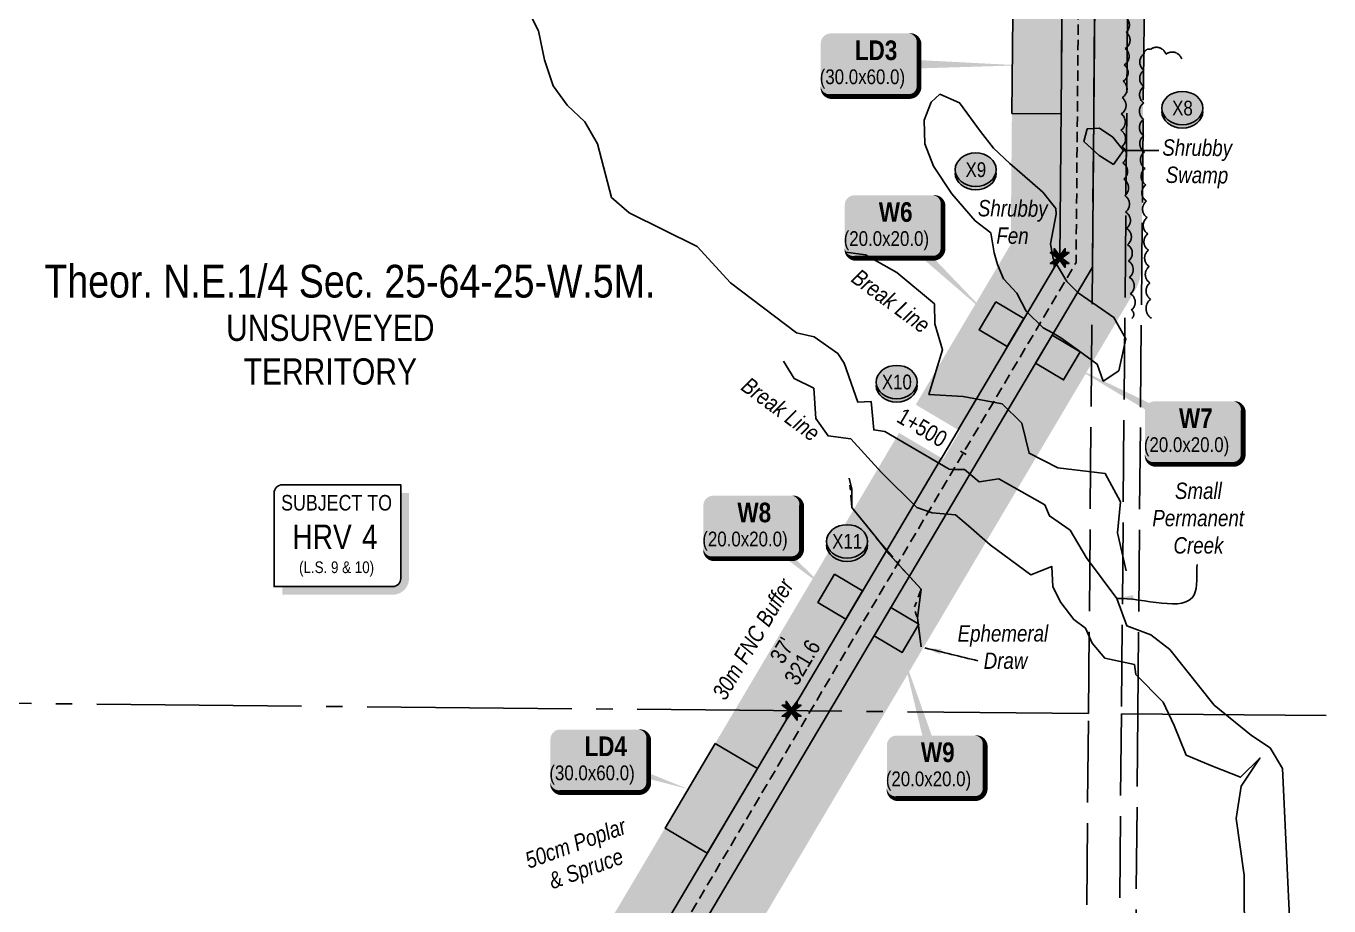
# Model space of a CAD drawing. Extents: x 454192 to 460119, y 6044068 to 6049303.
# Drawn here: x 458524 to 459319, y 6046673 to 6047210 of the extents above; entities that cross this region are included whole.
import ezdxf
from ezdxf.enums import TextEntityAlignment as Align

# ---------------------------------------------------------------- set-up
doc = ezdxf.new("R2010")
doc.units = 0
doc.header["$LTSCALE"] = 5
for name, pattern in [('0', [1, 1, 0]), ('foc-QUARTERLINE', [33, 25, -3, 2, -3]), ('foc-TIELINE', [1.875, 1.25, -0.625]), ('foc-TOPO-ephemeral', [6.25, 3.125, -0.625, 0.625, -0.625, 0.625, -0.625]), ('foc-UNSURVEYED', [12.5, 10, -2.5])]:
    doc.linetypes.add(name, pattern=pattern)
for name, color, linetype in [('C-SYMBOL', 7, 'Continuous'), ('CG-NOTES', 7, 'Continuous'), ('CTW', 7, 'Continuous'), ('L-BD', 7, 'Continuous'), ('L-MON', 1, 'Continuous'), ('L-QSEC', 8, 'foc-QUARTERLINE'), ('L-UNS-T', 3, 'Continuous'), ('L-USEC', 7, 'foc-UNSURVEYED'), ('P-BUFFER-H 30m', 51, 'Continuous'), ('P-BUFFER-T', 40, 'Continuous'), ('P-CROSSINGS', 250, 'Continuous'), ('P-PROPOSED', 10, 'Continuous'), ('P-PROPOSED-H', 21, 'Continuous'), ('P-TEMP-BLOCKS', 250, 'Continuous'), ('P-TEMP-H', 41, 'Continuous'), ('P-TEMP_LOG DECK', 46, 'Continuous'), ('P-TEMP_WORKSPACE', 46, 'Continuous'), ('T-BUSH', 110, '0'), ('T-BUSH-T', 110, 'Continuous'), ('T-DRAW', 143, 'foc-TOPO-ephemeral'), ('T-SLOPE', 48, 'Continuous'), ('T-TIE', 201, 'foc-TIELINE'), ('T-WATER', 160, 'Continuous'), ('T-WATER-T', 170, 'Continuous'), ('WETLAND', 143, 'Continuous'), ('WETLAND-T', 146, 'Continuous')]:
    doc.layers.add(name, color=color, linetype=linetype)
doc.layers.add('CHAINAGE-T', color=201, linetype='Continuous', lineweight=18)
doc.styles.add('175L', font='ARIALN.TTF', dxfattribs={"height": 20})
doc.styles.add('80', font='ARIALN.TTF', dxfattribs={"height": 10})
doc.styles.add('80CG', font='ARIALN.TTF', dxfattribs={"height": 10})
doc.styles.add('80L', font='ARIALN.TTF', dxfattribs={"height": 10})
doc.styles.add('80LS', font='ARIALNI.TTF', dxfattribs={"height": 10})
doc.styles.add('BOLD', font='ARIALNB.TTF')
doc.styles.add('Crossing', font='ARIALN.TTF', dxfattribs={"height": 10})
doc.styles.add('foc-LtypeFont', font='ARIALN.TTF', dxfattribs={"height": 7.349999999999999})
doc.styles.add('HRV', font='ARIALN.TTF', dxfattribs={"height": 3})
doc.linetypes.add('foc-TOPO-flowdirection-NOLINE', pattern='A,0,[">",foc-LtypeFont,S=0.3,R=0,X=0,Y=-0.945],-20,[">",foc-LtypeFont,S=0.3,R=0,X=0,Y=-0.945],0', length=20)
doc.dimstyles.new('Compass 5 000', dxfattribs={"dimscale": 5, "dimtxt": 9, "dimasz": 2, "dimexe": 0.2, "dimexo": 0.0625, "dimgap": 0.5, "dimtad": 0, "dimtih": 1, "dimtoh": 1, "dimzin": 0, "dimdsep": 46, "dimtxsty": '80CG', "dimcen": 0.1, "dimse1": 1, "dimse2": 1, "dimclrd": 256, "dimclrt": 256, "dimaunit": 1, "dimadec": 4, "dimazin": 0, "dimtfac": 0.06, "dimtofl": 0, "dimtmove": 0, "dimatfit": 1, "dimfxl": 0.2, "dimtolj": 1, "dimtzin": 0, "dimlwd": -1, "dimarcsym": 0})

# ---------------------------------------------------------------- blocks, each defined once
blk = doc.blocks.new('HRV')
blk.add_lwpolyline([(-35.14270137192347, 31.59985570973913), (37.21496793680001, 31.59985570973913), (37.21496793680001, -25.53846631238594, -0.414213562373095), (32.21496793680001, -30.53846631238594), (-40.14270137192347, -30.53846631238594), (-40.14270137192347, 26.59985570973913, -0.414213562373095)], format="xyb", close=True)
at = {"const_width": 5, "flags": 128}
blk.add_lwpolyline([(-35.14270137192347, -33.03846631238594), (32.21496793680001, -33.03846631238594, 0.4142135623730951), (39.71496793680001, -25.53846631238594), (39.71496793680001, 26.59985570973913)], format="xyb", dxfattribs=at)
at = {"style": '80L'}
blk.add_text('SUBJECT TO', height=9.5, dxfattribs=at).set_placement((-2.010251797374167, 13.05875001333334), align=Align.BOTTOM_CENTER)
blk.add_attdef('(N.W.1/4 00)', text='', height=7.125, dxfattribs=at).set_placement((-2.010251797374167, -24.44815512015521), align=Align.BOTTOM_CENTER)
at = {"layer": 'CTW', "color": 3, "style": 'HRV'}
blk.add_text('HRV', height=15, dxfattribs=at).set_placement((-10.87696241986032, -0.1770973496404622), align=Align.MIDDLE_CENTER)
blk.add_attdef('0', text='', height=15, dxfattribs=at).set_placement((18.27821898267075, -0.1770973496404622), align=Align.MIDDLE_CENTER)
blk = doc.blocks.new('xing2')
h = blk.add_hatch(color=50)
h.dxf.hatch_style = 1
edge = h.paths.add_edge_path()
edge.add_ellipse((0, 0), major_axis=(-12.5, 0), ratio=0.8162973455633619, start_angle=0, end_angle=360)
h = blk.add_hatch(color=250)
h.dxf.hatch_style = 1
edge = h.paths.add_edge_path()
edge.add_ellipse((0, -2.047489049626165), major_axis=(-12.5, 0), ratio=0.8162973455633619, start_angle=0, end_angle=180)
edge.add_line((12.5, -2.047489049626165), (12.5, 0))
edge.add_ellipse((0, 0), major_axis=(-12.5, 0), ratio=0.8162973455633619, start_angle=0, end_angle=180, ccw=False)
edge.add_line((-12.5, 0), (-12.5, -2.047489049626165))
at = {"color": 250}
blk.add_ellipse((0, 0), major_axis=(-12.5, 0), ratio=0.8162973455633619, dxfattribs=at)
blk.add_ellipse((0, -2.047489049626165), major_axis=(-12.5, 0), ratio=0.8162973455633619, start_param=0, end_param=3.141592653589793, dxfattribs=at)
at = {"color": 250, "style": 'Crossing'}
blk.add_attdef('CROSSING', text='', height=9, dxfattribs=at).set_placement((0.08916442567715421, 0.0199513138486509), align=Align.MIDDLE_CENTER)
at = {"color": 250, "style": 'Crossing', "flags": 1}
for tag, p in [('OWNER', (0.08916442567715421, -12.49201765665748)), ('DESCRIPTION', (0.08916442567715421, -25.770021277247)), ('LOCATION', (0.08916442567715421, -39.30337514164421)), ('DWG_REF', (0.08916442567715421, -52.83672900604233))]:
    blk.add_attdef(tag, text='', height=9, dxfattribs=at).set_placement(p, align=Align.MIDDLE_CENTER)
blk = doc.blocks.new('TEMP')
h = blk.add_hatch(color=255)
h.dxf.hatch_style = 1
h.paths.add_polyline_path([(-5.274161e-10, 0.2514284397220763), (-0.6656854269836912, 1.152061669657268), (-0.6656854269836914, 0.6656854303339061), (-1.152061663105632, 0.6656854303339061), (-0.2514284404497629, 5.273253e-10), (-1.152061661774314, -0.665685419564579), (-0.6656854224511335, -0.6656854195645793), (-0.6656854224511335, -1.152061655686338), (-5.273251e-10, -0.2514284436956587), (0.6656854183820542, -1.152061663420681), (0.6656854183820542, -0.6656854208922597), (1.152061656810019, -0.6656854053035205), (0.2514284429676993, 5.273253e-10), (1.152061671303363, 0.6656854258011663), (0.6656854287749412, 0.6656854258011663), (0.6656854131859291, 1.15206166422904)])
h.paths.add_polyline_path([(0.5656854229146121, 0.8485281473411305), (0.5656854319800914, 0.5656854258011663), (0.8485281444547581, 0.5656854258011663), (0.0831890339399251, 0), (0.8485281399220186, -0.5656854150320215), (0.5656854183820542, -0.5656854240973189), (0.5656854183820542, -0.8485281365719859), (0, -0.08318903609469999), (-0.5656854224511337, -0.8485281320390644), (-0.5656854224511337, -0.5656854195645792), (-0.8485281349258001, -0.5656854195645794), (-0.0831890328488955, 0), (-0.8485281394583584, 0.5656854303339058), (-0.5656854269836913, 0.5656854303339061), (-0.5656854269836913, 0.8485281428085727), (0, 0.0831890306941206)], flags=16)
h = blk.add_hatch(color=1)
h.dxf.hatch_style = 1
h.paths.add_polyline_path([(0, 0.0831890306941205), (-0.5656854269836911, 0.8485281428085727), (-0.5656854269836912, 0.5656854303339061), (-0.8485281394583578, 0.5656854303339061), (-0.0831890328488953, -1e-16), (-0.8485281349258001, -0.5656854195645793), (-0.5656854224511337, -0.5656854195645793), (-0.5656854224511337, -0.848528132039064), (0, -0.08318903609469999), (0.5656854183820542, -0.8485281365719856), (0.5656854183820542, -0.5656854240973191), (0.8485281399220184, -0.5656854150320213), (0.0831890339399251, -1e-16), (0.8485281444547581, 0.5656854258011663), (0.5656854319800914, 0.5656854258011663), (0.5656854229146121, 0.8485281473411308)])
at = {"color": 1}
for p, q in [((-0.0831890328488953, 0), (0.0831890339399252, 0)), ((0, 0.0831890306941205), (0, -0.08318903609469999))]:
    blk.add_line(p, q, dxfattribs=at)
at = {"color": 255, "flags": 128}
blk.add_lwpolyline([(-0.251428440449763, 5.27325e-10), (-1.152061663105632, 0.6656854303339061), (-0.6656854269836914, 0.6656854303339061), (-0.6656854269836914, 1.152061669657268), (-5.274159999999999e-10, 0.2514284397220763), (0.6656854131859291, 1.15206166422904), (0.6656854287749412, 0.6656854258011663), (1.152061671303363, 0.6656854258011663), (0.2514284429676991, 5.27325e-10), (1.152061656810019, -0.6656854053035204), (0.6656854183820542, -0.6656854208922596), (0.6656854183820542, -1.152061663420681), (-5.27325e-10, -0.2514284436956586), (-0.6656854224511335, -1.152061655686338), (-0.6656854224511335, -0.6656854195645793), (-1.152061661774314, -0.6656854195645793)], close=True, dxfattribs=at)
at = {"color": 1, "flags": 128}
blk.add_lwpolyline([(-0.0831890328488953, 0), (-0.8485281394583578, 0.5656854303339061), (-0.5656854269836913, 0.5656854303339061), (-0.5656854269836913, 0.8485281428085727), (0, 0.0831890306941205), (0.5656854229146121, 0.8485281473411305), (0.5656854319800914, 0.5656854258011663), (0.8485281444547581, 0.5656854258011663), (0.0831890339399252, 0), (0.8485281399220184, -0.5656854150320214), (0.5656854183820542, -0.5656854240973189), (0.5656854183820542, -0.8485281365719856), (0, -0.08318903609469999), (-0.5656854224511335, -0.848528132039064), (-0.5656854224511335, -0.5656854195645792), (-0.8485281349258001, -0.5656854195645792)], close=True, dxfattribs=at)
blk = doc.blocks.new('*U590')
at = {"true_color": 0xff8aff}
h = blk.add_hatch(color=211, dxfattribs=at)
edge = h.paths.add_edge_path()
edge.add_line((-23.99999999999998, -20), (23.99999999999998, -20))
edge.add_arc((23.99999999999998, -14), 6, 270, 360)
edge.add_line((29.99999999999998, -14), (29.99999999999998, 12.5))
edge.add_arc((23.99999999999998, 12.5), 6, 0, 90)
edge.add_line((23.99999999999998, 18.5), (-23.99999999999998, 18.5))
edge.add_arc((-23.99999999999998, 12.5), 6, 90, 180)
edge.add_line((-29.99999999999998, 12.5), (-29.99999999999998, -14))
edge.add_arc((-23.99999999999998, -14), 6, 180, 270)
at = {"color": 250, "flags": 128}
blk.add_lwpolyline([(-23.99999999999998, -20, 3, 3, 0), (23.99999999999998, -20, 3, 3, 0.414213562373095), (29.99999999999998, -14, 3, 3, 0), (29.99999999999998, 12.5, 3, 0, 0.414213562373095), (23.99999999999998, 18.5, 0, 0, 0), (-23.99999999999998, 18.5, 0, 0, 0.414213562373095), (-29.99999999999998, 12.5, 0, 0, 0), (-29.99999999999998, -14, 0, 3, 0.414213562373095)], format="xyseb", close=True, dxfattribs=at)
at = {"flags": 128}
blk.add_lwpolyline([(91.96559721796747, -0.9816933422110028, 0, 7.500000000000002, 0), (-3.398394867633905e-15, 0, 0, 0, 0)], format="xyseb", dxfattribs=at)
at = {"color": 250}
for tag, p, height, style in [('TEMP_AREA_W1_001', (-9.212824010914055, 2.244292974654144), 12, 'BOLD'), ('ENTER_TEXT_001', (-30.65893587994544, -12.47010782646594), 9, '80')]:
    blk.add_attdef(tag, p, '', height=height, dxfattribs=dict(at, style=style))
blk = doc.blocks.new('*U603')
at = {"true_color": 0xff8aff}
h = blk.add_hatch(color=211, dxfattribs=at)
edge = h.paths.add_edge_path()
edge.add_line((-23.99999999999998, -20), (23.99999999999998, -20))
edge.add_arc((23.99999999999998, -14), 6, 270, 360)
edge.add_line((29.99999999999998, -14), (29.99999999999998, 12.5))
edge.add_arc((23.99999999999998, 12.5), 6, 0, 90)
edge.add_line((23.99999999999998, 18.5), (-23.99999999999998, 18.5))
edge.add_arc((-23.99999999999998, 12.5), 6, 90, 180)
edge.add_line((-29.99999999999998, 12.5), (-29.99999999999998, -14))
edge.add_arc((-23.99999999999998, -14), 6, 180, 270)
at = {"color": 250, "flags": 128}
blk.add_lwpolyline([(-23.99999999999998, -20, 3, 3, 0), (23.99999999999998, -20, 3, 3, 0.414213562373095), (29.99999999999998, -14, 3, 3, 0), (29.99999999999998, 12.5, 3, 0, 0.414213562373095), (23.99999999999998, 18.5, 0, 0, 0), (-23.99999999999998, 18.5, 0, 0, 0.414213562373095), (-29.99999999999998, 12.5, 0, 0, 0), (-29.99999999999998, -14, 0, 3, 0.414213562373095)], format="xyseb", close=True, dxfattribs=at)
at = {"flags": 128}
blk.add_lwpolyline([(54.08878194752604, -17.87681428112107, 0, 7.499999999999998, 0), (-3.398394867633904e-15, 1.232595164407831e-32, 0, 0, 0)], format="xyseb", dxfattribs=at)
at = {"color": 250}
for tag, p, height, style in [('TEMP_AREA_W1_001', (-9.212824010914055, 2.244292974654144), 12, 'BOLD'), ('ENTER_TEXT_001', (-30.65893587994544, -12.47010782646594), 9, '80')]:
    blk.add_attdef(tag, p, '', height=height, dxfattribs=dict(at, style=style))
blk = doc.blocks.new('*U594')
at = {"true_color": 0xff8aff}
h = blk.add_hatch(color=211, dxfattribs=at)
edge = h.paths.add_edge_path()
edge.add_line((-23.99999999999998, -20), (23.99999999999998, -20))
edge.add_arc((23.99999999999998, -14), 6, 270, 360)
edge.add_line((29.99999999999998, -14), (29.99999999999998, 12.5))
edge.add_arc((23.99999999999998, 12.5), 6, 0, 90)
edge.add_line((23.99999999999998, 18.5), (-23.99999999999998, 18.5))
edge.add_arc((-23.99999999999998, 12.5), 6, 90, 180)
edge.add_line((-29.99999999999998, 12.5), (-29.99999999999998, -14))
edge.add_arc((-23.99999999999998, -14), 6, 180, 270)
at = {"color": 250, "flags": 128}
blk.add_lwpolyline([(-23.99999999999998, -20, 3, 3, 0), (23.99999999999998, -20, 3, 3, 0.414213562373095), (29.99999999999998, -14, 3, 3, 0), (29.99999999999998, 12.5, 3, 0, 0.414213562373095), (23.99999999999998, 18.5, 0, 0, 0), (-23.99999999999998, 18.5, 0, 0, 0.414213562373095), (-29.99999999999998, 12.5, 0, 0, 0), (-29.99999999999998, -14, 0, 3, 0.414213562373095)], format="xyseb", close=True, dxfattribs=at)
at = {"flags": 128}
blk.add_lwpolyline([(57.47962455848918, -54.5818188173352, 0, 7.499999999999998, 0), (-3.398394867633904e-15, 0, 0, 0, 0)], format="xyseb", dxfattribs=at)
at = {"color": 250}
for tag, p, height, style in [('TEMP_AREA_W1_001', (-9.212824010914055, 2.244292974654144), 12, 'BOLD'), ('ENTER_TEXT_001', (-30.65893587994544, -12.47010782646594), 9, '80')]:
    blk.add_attdef(tag, p, '', height=height, dxfattribs=dict(at, style=style))
blk = doc.blocks.new('*U593')
at = {"true_color": 0xff8aff}
h = blk.add_hatch(color=211, dxfattribs=at)
edge = h.paths.add_edge_path()
edge.add_line((-23.99999999999998, -20), (23.99999999999998, -20))
edge.add_arc((23.99999999999998, -14), 6, 270, 360)
edge.add_line((29.99999999999998, -14), (29.99999999999998, 12.5))
edge.add_arc((23.99999999999998, 12.5), 6, 0, 90)
edge.add_line((23.99999999999998, 18.5), (-23.99999999999998, 18.5))
edge.add_arc((-23.99999999999998, 12.5), 6, 90, 180)
edge.add_line((-29.99999999999998, 12.5), (-29.99999999999998, -14))
edge.add_arc((-23.99999999999998, -14), 6, 180, 270)
at = {"color": 250, "flags": 128}
blk.add_lwpolyline([(-23.99999999999998, -20, 3, 3, 0), (23.99999999999998, -20, 3, 3, 0.414213562373095), (29.99999999999998, -14, 3, 3, 0), (29.99999999999998, 12.5, 3, 0, 0.414213562373095), (23.99999999999998, 18.5, 0, 0, 0), (-23.99999999999998, 18.5, 0, 0, 0.414213562373095), (-29.99999999999998, 12.5, 0, 0, 0), (-29.99999999999998, -14, 0, 3, 0.414213562373095)], format="xyseb", close=True, dxfattribs=at)
at = {"flags": 128}
blk.add_lwpolyline([(44.83092753366552, -38.22871167316078, 0, 7.5, 0), (-3.398394867633905e-15, 2.465190328815662e-32, 0, 0, 0)], format="xyseb", dxfattribs=at)
at = {"color": 250}
for tag, p, height, style in [('TEMP_AREA_W1_001', (-9.212824010914055, 2.244292974654144), 12, 'BOLD'), ('ENTER_TEXT_001', (-30.65893587994544, -12.47010782646594), 9, '80')]:
    blk.add_attdef(tag, p, '', height=height, dxfattribs=dict(at, style=style))
blk = doc.blocks.new('*U600')
at = {"true_color": 0xff8aff}
h = blk.add_hatch(color=211, dxfattribs=at)
edge = h.paths.add_edge_path()
edge.add_line((-23.99999999999998, -20), (23.99999999999998, -20))
edge.add_arc((23.99999999999998, -14), 6, 270, 360)
edge.add_line((29.99999999999998, -14), (29.99999999999998, 12.5))
edge.add_arc((23.99999999999998, 12.5), 6, 0, 90)
edge.add_line((23.99999999999998, 18.5), (-23.99999999999998, 18.5))
edge.add_arc((-23.99999999999998, 12.5), 6, 90, 180)
edge.add_line((-29.99999999999998, 12.5), (-29.99999999999998, -14))
edge.add_arc((-23.99999999999998, -14), 6, 180, 270)
at = {"flags": 128}
blk.add_lwpolyline([(-20.60486396308318, 69.25401386350924, 0, 7.5, 0), (-3.398394867633904e-15, 0, 0, 0, 0)], format="xyseb", dxfattribs=at)
at = {"color": 250, "flags": 128}
blk.add_lwpolyline([(-23.99999999999998, -20, 3, 3, 0), (23.99999999999998, -20, 3, 3, 0.414213562373095), (29.99999999999998, -14, 3, 3, 0), (29.99999999999998, 12.5, 3, 0, 0.414213562373095), (23.99999999999998, 18.5, 0, 0, 0), (-23.99999999999998, 18.5, 0, 0, 0.414213562373095), (-29.99999999999998, 12.5, 0, 0, 0), (-29.99999999999998, -14, 0, 3, 0.414213562373095)], format="xyseb", close=True, dxfattribs=at)
at = {"color": 250}
for tag, p, height, style in [('TEMP_AREA_W1_001', (-9.212824010914055, 2.244292974654144), 12, 'BOLD'), ('ENTER_TEXT_001', (-30.65893587994544, -12.47010782646594), 9, '80')]:
    blk.add_attdef(tag, p, '', height=height, dxfattribs=dict(at, style=style))
blk = doc.blocks.new('*U601')
at = {"true_color": 0xff8aff}
h = blk.add_hatch(color=211, dxfattribs=at)
edge = h.paths.add_edge_path()
edge.add_line((-23.99999999999998, -20), (23.99999999999998, -20))
edge.add_arc((23.99999999999998, -14), 6, 270, 360)
edge.add_line((29.99999999999998, -14), (29.99999999999998, 12.5))
edge.add_arc((23.99999999999998, 12.5), 6, 0, 90)
edge.add_line((23.99999999999998, 18.5), (-23.99999999999998, 18.5))
edge.add_arc((-23.99999999999998, 12.5), 6, 90, 180)
edge.add_line((-29.99999999999998, 12.5), (-29.99999999999998, -14))
edge.add_arc((-23.99999999999998, -14), 6, 180, 270)
at = {"flags": 128}
blk.add_lwpolyline([(-74.49160969728165, 40.2592430032098, 0, 7.499999999999999, 0), (-3.398394867633905e-15, 0, 0, 0, 0)], format="xyseb", dxfattribs=at)
at = {"color": 250, "flags": 128}
blk.add_lwpolyline([(-23.99999999999998, -20, 3, 3, 0), (23.99999999999998, -20, 3, 3, 0.414213562373095), (29.99999999999998, -14, 3, 3, 0), (29.99999999999998, 12.5, 3, 0, 0.414213562373095), (23.99999999999998, 18.5, 0, 0, 0), (-23.99999999999998, 18.5, 0, 0, 0.414213562373095), (-29.99999999999998, 12.5, 0, 0, 0), (-29.99999999999998, -14, 0, 3, 0.414213562373095)], format="xyseb", close=True, dxfattribs=at)
at = {"color": 250}
for tag, p, height, style in [('TEMP_AREA_W1_001', (-9.212824010914055, 2.244292974654144), 12, 'BOLD'), ('ENTER_TEXT_001', (-30.65893587994544, -12.47010782646594), 9, '80')]:
    blk.add_attdef(tag, p, '', height=height, dxfattribs=dict(at, style=style))

msp = doc.modelspace()

# ---------------------------------------------------------------- hatches: boundary and pattern name
at = {"layer": 'P-BUFFER-H 30m'}
h = msp.add_hatch(color=256, dxfattribs=at)
h.dxf.hatch_style = 1
edge = h.paths.add_edge_path()
edge.add_line((458818.4955222085, 6046500.207835797), (459155.0953977564, 6047068.750482726))
edge.add_line((459155.0953977561, 6047068.750482725), (459165.6168756075, 6048253.203735856))
edge.add_line((459165.6168756079, 6048253.203735856), (459246.1232779766, 6048415.930054691))
edge.add_line((459246.1232779762, 6048415.930054691), (459264.0470980688, 6048407.062513886))
edge.add_line((459264.0470980692, 6048407.062513886), (459277.3432510275, 6048433.937817737))
edge.add_line((459277.3432510271, 6048433.937817737), (459259.4194309344, 6048442.805358542))
edge.add_arc((459246.123277974, 6048415.930054699), 29.98448999386726, 63.67678735536651, 153.6767873788325)
edge.add_line((459219.2479741255, 6048429.226207649), (459138.7415717568, 6048266.499888815))
edge.add_arc((459165.6168756176, 6048253.203735854), 29.98449000984886, 153.6767873701028, 179.4911124239685)
edge.add_line((459135.6335682742, 6048253.470047507), (459125.1837614161, 6047077.084022713))
edge.add_line((459125.1837614161, 6047077.084022713), (458801.3972224789, 6046530.184070396))
edge.add_line((458801.3972224786, 6046530.184070396), (458569.4168982854, 6046530.087400445))
edge.add_line((458569.4168982858, 6046530.087400445), (458569.8089564086, 6046579.792579003))
edge.add_arc((458539.8253991123, 6046580.029079448), 29.98449000079541, 359.5480790831629, 449.548079079827)
edge.add_line((458540.0618995653, 6046610.01263675), (458520.0728613682, 6046610.170303718))
edge.add_arc((458519.8364291613, 6046580.186257987), 29.98497788201425, 89.54821684275221, 106.3599135675196)
edge.add_line((458511.3905540502, 6046608.957182405), (458520.0628035332, 6046608.895170136))
edge.add_line((458520.0628035328, 6046608.895170143), (458519.8363609157, 6046580.186746423))
edge.add_line((458519.8363609157, 6046580.186746422), (458539.8253991127, 6046580.029079454))
edge.add_line((458539.8253991131, 6046580.029079448), (458539.1947312414, 6046500.07292666))
edge.add_line((458539.194731241, 6046500.072926667), (458818.495522208, 6046500.207835797))
h = msp.add_hatch(color=256, dxfattribs=at)
h.dxf.hatch_style = 1
edge = h.paths.add_edge_path()
edge.add_line((458864.4431255083, 6046480.387714826), (459200.8520165956, 6047048.607774559))
edge.add_arc((459175.0503604439, 6047063.883381933), 29.98449000373977, 329.3727786851205, 359.4909853488725)
edge.add_line((459205.0336671904, 6047063.617003779), (459209.7547286574, 6047595.015815804))
edge.add_line((459209.7547286568, 6047595.015815804), (459215.4957715244, 6048241.384278513))
edge.add_line((459215.495771525, 6048241.384278505), (459239.1998772657, 6048289.29701284))
edge.add_line((459239.1998772652, 6048289.29701285), (459212.3245734146, 6048302.593165807))
edge.add_line((459212.3245734146, 6048302.593165807), (459185.57349274, 6048248.521629196))
edge.add_line((459185.5734927406, 6048248.521629197), (459179.7714219145, 6047595.282193958))
edge.add_line((459179.7714219139, 6047595.282193958), (459175.044224807, 6047063.19263407))
edge.add_line((459175.044224807, 6047063.19263407), (458829.952401723, 6046480.3064455))
edge.add_line((458829.952401723, 6046480.3064455), (458857.2672087098, 6046480.25419876))
edge.add_line((458857.2672087104, 6046480.254198761), (458864.4431255083, 6046480.387714827))
at = {"layer": 'P-PROPOSED-H'}
h = msp.add_hatch(color=256, dxfattribs=at)
h.dxf.hatch_style = 1
edge = h.paths.add_edge_path()
edge.add_line((458818.4955222085, 6046500.207835797), (458539.1947312414, 6046500.072926667))
edge.add_line((458539.194731241, 6046500.072926667), (458539.8253991127, 6046580.029079455))
edge.add_line((458539.8253991131, 6046580.029079448), (458519.8363609161, 6046580.186746417))
edge.add_line((458519.8363609157, 6046580.186746422), (458518.8101920275, 6046450.088924604))
edge.add_line((458518.8101920275, 6046450.088924604), (458501.0273318436, 6046450.080335048))
edge.add_line((458501.027331844, 6046450.080335048), (458432.571087151, 6046450.690530649))
edge.add_line((458432.5710871505, 6046450.690530649), (458261.0707054256, 6046451.373805199))
edge.add_line((458261.0707054256, 6046451.373805199), (458122.7287958175, 6046451.704161342))
edge.add_line((458122.7287958175, 6046451.704161343), (457968.7484236335, 6046450.710096103))
edge.add_line((457968.7484236339, 6046450.710096103), (457630.382109264, 6046453.318964982))
edge.add_line((457630.3821092637, 6046453.318964982), (457563.0936815486, 6046453.510472448))
edge.add_line((457563.0936815486, 6046453.510472447), (457563.5800524206, 6046438.326438533))
edge.add_line((457563.5800524206, 6046438.326438533), (457324.2810652554, 6046439.022672254))
edge.add_line((457324.2810652558, 6046439.022672254), (457060.581466893, 6046439.482915345))
edge.add_line((457060.5814668927, 6046439.482915344), (456735.2907690592, 6046441.942976934))
edge.add_line((456735.2907690592, 6046441.942976934), (456420.7909821658, 6046441.57685668))
edge.add_line((456420.7909821658, 6046441.576856681), (456135.299146226, 6046443.735933176))
edge.add_line((456135.2991462264, 6046443.735933176), (455953.6992153738, 6046443.5774573))
edge.add_line((455953.6992153735, 6046443.5774573), (455853.1292455015, 6046441.119580179))
edge.add_line((455853.1292455015, 6046441.119580179), (455709.0371465966, 6046442.62856427))
edge.add_line((455709.0371465969, 6046442.628564269), (455374.0433969455, 6046444.674950089))
edge.add_line((455374.0433969451, 6046444.67495009), (455232.3460407503, 6046443.809359432))
edge.add_arc((455225.6326031068, 6047208.779901239), 765.0000000507549, 259.7357902105097, 270.5028190593318, ccw=False)
edge.add_line((455089.3190970664, 6046456.022551127), (455131.5889893472, 6046619.607924053))
edge.add_line((455131.5889893472, 6046619.607924052), (454899.2236119382, 6046679.650330647))
edge.add_line((454899.2236119382, 6046679.650330647), (454894.2206708792, 6046660.288843404))
edge.add_line((454894.2206708792, 6046660.288843404), (455107.2320694498, 6046605.247437743))
edge.add_line((455107.2320694498, 6046605.247437743), (455064.6550131445, 6046440.473333576))
edge.add_arc((455225.6326030915, 6047208.779901063), 784.9896598746255, 258.1664210565513, 270.5008607531998)
edge.add_line((455232.494635656, 6046423.820234189), (455374.0433969451, 6046424.68491712))
edge.add_line((455374.0433969451, 6046424.68491712), (455708.8714275427, 6046422.639543625))
edge.add_line((455708.8714275427, 6046422.639543619), (455853.2688197791, 6046421.127362395))
edge.add_line((455853.2688197791, 6046421.127362401), (455953.9521680808, 6046423.588010432))
edge.add_line((455953.9521680811, 6046423.588010432), (456135.2322818727, 6046423.746207214))
edge.add_line((456135.2322818727, 6046423.746207214), (456420.7270309764, 6046421.587108689))
edge.add_line((456420.7270309764, 6046421.587108688), (456735.2268178696, 6046421.953228941))
edge.add_line((456735.2268178696, 6046421.953228941), (457060.4884365485, 6046419.493387259))
edge.add_line((457060.4884365485, 6046419.493387252), (457324.2345414239, 6046419.033063))
edge.add_line((457324.2345414239, 6046419.033063007), (457584.2221946567, 6046418.276636191))
edge.add_line((457584.2221946567, 6046418.276636191), (457583.7357817409, 6046433.461982659))
edge.add_line((457583.7357817405, 6046433.46198266), (457630.2766030288, 6046433.329524293))
edge.add_line((457630.2766030288, 6046433.329524286), (457968.7358864456, 6046430.719938606))
edge.add_line((457968.735886446, 6046430.719938613), (458122.7694525386, 6046431.714347262))
edge.add_line((458122.7694525386, 6046431.714347262), (458261.0070180336, 6046431.384240288))
edge.add_line((458261.0070180332, 6046431.384240288), (458432.4421793239, 6046430.701225583))
edge.add_line((458432.4421793239, 6046430.701225583), (458500.9430707669, 6046430.090632014))
edge.add_line((458500.9430707673, 6046430.090632014), (458538.6428775205, 6046430.108841944))
edge.add_line((458538.6428775202, 6046430.108841944), (458539.0370587493, 6046480.083188173))
edge.add_line((458539.0370587497, 6046480.083188173), (458829.8951006453, 6046480.22367974))
edge.add_line((458829.8951006449, 6046480.22367974), (459175.0442248065, 6047063.19263407))
edge.add_line((459175.0442248065, 6047063.19263407), (459179.7677283256, 6047594.866321391))
edge.add_line((459179.767728326, 6047594.866321391), (459185.5728003737, 6048248.443656111))
edge.add_line((459185.5728003733, 6048248.443656112), (459264.0470980688, 6048407.062513886))
edge.add_line((459264.0470980692, 6048407.062513886), (459246.1232779762, 6048415.930054691))
edge.add_line((459246.1232779758, 6048415.930054691), (459165.6168756075, 6048253.203735856))
edge.add_line((459165.6168756079, 6048253.203735856), (459159.771201616, 6047595.055138189))
edge.add_line((459159.771201616, 6047595.055138189), (459155.0953977561, 6047068.750482725))
edge.add_line((459155.0953977557, 6047068.750482725), (458818.4955222081, 6046500.207835796))
at = {"layer": 'P-TEMP-H'}
h = msp.add_hatch(color=256, dxfattribs=at)
h.dxf.hatch_style = 1
h.paths.add_polyline_path([(459126.4119728957, 6047217.076363946), (459156.4107896266, 6047216.809915116), (459155.8778919652, 6047156.812281657), (459125.879075233, 6047157.078730491)])
h = msp.add_hatch(color=256, dxfattribs=at)
h.dxf.hatch_style = 1
h.paths.add_polyline_path([(459116.0447395542, 6047042.048968), (459133.2547412283, 6047031.859962035), (459123.0657352655, 6047014.649960369), (459105.8557335956, 6047024.838966328)])
h = msp.add_hatch(color=256, dxfattribs=at)
h.dxf.hatch_style = 1
h.paths.add_polyline_path([(459150.4625185027, 6047021.672272988), (459167.672520171, 6047011.483267033), (459157.4835142032, 6046994.273265367), (459140.273512537, 6047004.462271313)])
h = msp.add_hatch(color=256, dxfattribs=at)
h.dxf.hatch_style = 1
h.paths.add_polyline_path([(459017.4869717454, 6046875.577444215), (459034.6969734157, 6046865.388438252), (459024.5079674522, 6046848.178436581), (459007.2979657811, 6046858.367442545)])
h = msp.add_hatch(color=256, dxfattribs=at)
h.dxf.hatch_style = 1
h.paths.add_polyline_path([(459051.9047506905, 6046855.200749218), (459069.1147523612, 6046845.011743251), (459058.9257463974, 6046827.801741585), (459041.7157447273, 6046837.990747549)])
h = msp.add_hatch(color=256, dxfattribs=at)
h.dxf.hatch_style = 1
h.paths.add_polyline_path([(458944.6320117188, 6046772.14890689), (458970.4470142297, 6046756.865397947), (458939.8799963361, 6046705.235392934), (458914.0649938262, 6046720.51890187)])

# ---------------------------------------------------------------- linework, layer by layer
at = {"layer": 'L-QSEC', "flags": 128}
for points in [[(458402.1226716024, 6046797.737637772), (459172.6213071809, 6046790.47101078)], [(459192.737496629, 6046790.312933397), (459963.4776407014, 6046784.256290061)]]:
    msp.add_lwpolyline(points, dxfattribs=at)
at = {"layer": 'L-USEC', "flags": 128}
for points in [[(459172.6213071808, 6046790.47101078), (459176.1948263262, 6047192.669211207), (459179.767728326, 6047594.866321391)], [(459199.8839194922, 6047594.708434033), (459196.310832336, 6047192.490481088), (459192.7374966918, 6046790.312933397)], [(459202.7955914467, 6046790.233894706), (459206.368835342, 6047192.40111601), (459209.9420150756, 6047594.629490338)], [(459165.4757186549, 6045986.08044938), (459169.0489501362, 6046388.268141402), (459172.6213071809, 6046790.47101078)], [(459192.7374966296, 6046790.312933397), (459189.1649562345, 6046388.089421018), (459185.5919090179, 6045985.922468877)], [(459195.7390858929, 6045995.870134647), (459199.2229592791, 6046388.000060816), (459202.7955913542, 6046790.233894706)]]:
    msp.add_lwpolyline(points, dxfattribs=at)
at = {"layer": 'P-TEMP_LOG DECK'}
for points in [[(459126.4119728957, 6047217.076363946), (459156.4107896266, 6047216.809915116), (459155.8778919652, 6047156.812281657), (459125.879075233, 6047157.078730491)], [(458944.6320117188, 6046772.14890689), (458970.4470142297, 6046756.865397947), (458939.8799963361, 6046705.235392934), (458914.0649938262, 6046720.51890187)]]:
    msp.add_lwpolyline(points, close=True, dxfattribs=at)
at = {"layer": 'P-TEMP_WORKSPACE', "flags": 128}
for points in [[(459116.0447395542, 6047042.048968), (459133.2547412283, 6047031.859962035), (459123.0657352655, 6047014.649960369), (459105.8557335956, 6047024.838966328)], [(459150.4625185027, 6047021.672272988), (459167.672520171, 6047011.483267033), (459157.4835142032, 6046994.273265367), (459140.273512537, 6047004.462271313)], [(459017.4869717454, 6046875.577444215), (459034.6969734157, 6046865.388438252), (459024.5079674522, 6046848.178436581), (459007.2979657811, 6046858.367442545)], [(459051.9047506905, 6046855.200749218), (459069.1147523612, 6046845.011743251), (459058.9257463974, 6046827.801741585), (459041.7157447273, 6046837.990747549)]]:
    msp.add_lwpolyline(points, close=True, dxfattribs=at)
at = {"layer": 'T-BUSH', "flags": 128}
for points in [[(459165.2306130033, 6047358.939630921, -0.52056705), (459173.8501440132, 6047353.869750729, -0.52056705), (459182.4696750221, 6047348.799870537, -0.52056705), (459191.0892060326, 6047343.729990325, -0.52056705), (459195.6056717736, 6047335.807262919, -0.52056705), (459196.7273923298, 6047325.934164333, -0.52056705), (459195.8450958119, 6047315.973162713, -0.52056705), (459194.9627992961, 6047306.012161135, -0.52056705), (459194.0805027779, 6047296.051159536, -0.52056705), (459193.1982062621, 6047286.090157936, -0.52056705), (459192.315909744, 6047276.129156332, -0.52056705), (459191.4336132282, 6047266.168154739, -0.52056705), (459190.55131671, 6047256.20715314, -0.52056705), (459190.0148389529, 6047246.255705438, -0.52056705), (459191.4457529171, 6047236.358610651, -0.52056705), (459192.8766668816, 6047226.461515862, -0.52056705), (459194.307580846, 6047216.564421075, -0.52056705), (459195.7384948105, 6047206.667326288, -0.52056705), (459195.151464819, 6047196.6875123, -0.52056705), (459194.5353903908, 6047186.706507726, -0.52056705), (459193.9193159611, 6047176.725503152, -0.52056705), (459193.3032415311, 6047166.744498574, -0.52056705), (459192.6871671006, 6047156.763494005, -0.52056705), (459192.4520133533, 6047146.781844287, -0.52056705), (459193.0342758001, 6047136.798810153, -0.52056705), (459193.6165382452, 6047126.815776028, -0.52056705), (459194.198800692, 6047116.832741898, -0.52056705), (459194.7810631394, 6047106.849707767, -0.52056705), (459195.363325586, 6047096.866673637, -0.52056705), (459195.9455880317, 6047086.883639507, -0.52056705), (459196.5278504791, 6047076.900605377, -0.52056705), (459197.1101129259, 6047066.917571247, -0.52056705), (459197.692375371, 6047056.934537116, -0.52056705), (459198.2746378175, 6047046.951502986, -0.52056705), (459198.8569002656, 6047036.968468856, -0.52056705), (459199.1519661921, 6047031.909490327, -0.52056705)], [(459229.5665513948, 6047190.439265374, 0.52056705), (459219.9723469542, 6047193.259059899, 0.52056705), (459210.4308939566, 6047196.187637514, 0.52056705), (459206.6272894007, 6047193.480156972, 0.52056705), (459206.5592771206, 6047183.480388277, 0.52056705), (459206.4912648412, 6047173.480619564, 0.52056705), (459206.4232525611, 6047163.480850849, 0.52056705), (459206.3552402814, 6047153.481082117, 0.52056705), (459206.3574055531, 6047143.48256741, 0.52056705), (459206.7826278195, 6047133.491612199, 0.52056705), (459207.2078500882, 6047123.50065698, 0.52056705), (459207.6330723545, 6047113.509701777, 0.52056705), (459208.0582946232, 6047103.518746567, 0.52056705), (459208.4835168896, 6047093.527791356, 0.52056705), (459208.9087391571, 6047083.536836145, 0.52056705), (459209.333961426, 6047073.545880934, 0.52056705), (459209.7591836925, 6047063.554925724, 0.52056705), (459210.1844059611, 6047053.563970513, 0.52056705), (459210.6096282275, 6047043.573015302, 0.52056705), (459211.1062453903, 6047031.90457694, 0.52056705)]]:
    msp.add_lwpolyline(points, format="xyb", dxfattribs=at)
at = {"layer": 'T-DRAW', "flags": 128}
msp.add_lwpolyline([(459070.3947605863, 6046831.222323487), (459068.2476505304, 6046848.923474981), (459066.1445632331, 6046854.653437372), (459070.3987626551, 6046866.449535956), (459059.3580546093, 6046878.478755043), (459043.1026505664, 6046897.893792637), (459028.2349639712, 6046916.286301563), (459026.60612186, 6046934.169547202)], dxfattribs=at)
at = {"layer": 'T-DRAW', "linetype": 'foc-TOPO-flowdirection-NOLINE', "flags": 128}
msp.add_lwpolyline([(459070.3947605863, 6046831.222323487), (459068.2476505304, 6046848.923474981), (459070.3987626551, 6046866.449535956), (459051.0044357891, 6046887.795271701), (459042.4038907862, 6046898.75821397), (459028.2349639712, 6046916.286301563), (459028.0517692605, 6046927.440268164), (459026.60612186, 6046934.169547202)], dxfattribs=at)
at = {"layer": 'T-SLOPE', "flags": 128}
for points in [[(459195.6044940175, 6046877.669736799), (459190.4520301943, 6046900.936865905), (459192.265567793, 6046919.802519429), (459182.8107796676, 6046937.040231345), (459153.9946817446, 6046940.594969144), (459136.3434560611, 6046949.491468635), (459132.0574401894, 6046967.84475726), (459120.0009069647, 6046979.591930567), (459096.183893569, 6046984.11236764), (459075.2526721273, 6046985.315589705), (459083.4633170293, 6047012.691543072), (459078.8510324784, 6047028.597766572), (459078.665036317, 6047040.670808353), (459055.5432823704, 6047059.899249459), (459036.4891313769, 6047070.680623428), (459024.4563104089, 6047072.425225386)], [(459067.9146783824, 6046916.385352774), (459046.3267174082, 6046937.640641756), (459027.6180450242, 6046958.214778585), (459013.6817399542, 6046960.091849031), (459006.1565494305, 6046970.794082068), (459004.8780884663, 6046989.206701385), (458992.9555245024, 6046995.059227166), (458986.3409047411, 6047005.741649978)], [(459067.9146783824, 6046916.385352774), (459077.2474034027, 6046913.004604908), (459091.5141793257, 6046911.807085808), (459099.3290195978, 6046905.129933721), (459112.6031823383, 6046893.537640505), (459137.3770904507, 6046875.240580926), (459150.1980188692, 6046880.363629542), (459150.850656283, 6046867.897084338), (459155.7444863952, 6046858.218080292), (459163.702600739, 6046847.99539514), (459170.7750572006, 6046842.542676109), (459174.8698742182, 6046833.425962768), (459182.5888649375, 6046824.369680671), (459200.6881222535, 6046820.344599704), (459201.4790311524, 6046814.348899907), (459218.3234397113, 6046797.3875309), (459225.0734294579, 6046783.156373367), (459232.3055684726, 6046765.021197505), (459248.3252506476, 6046758.259201553), (459265.5710667355, 6046751.534925102), (459277.3763700776, 6046763.311413546), (459265.9677718343, 6046746.008968183), (459262.8094389745, 6046726.255955874), (459267.8023202939, 6046691.635557129), (459267.7266811872, 6046677.84442709), (459267.9724082297, 6046660.973704952)]]:
    msp.add_lwpolyline(points, dxfattribs=at)
at = {"layer": 'T-WATER', "flags": 128}
for points in [[(458994.3774596427, 6047023.008476928), (458953.9835930371, 6047053.493076482), (458933.6107779357, 6047075.776775804), (458892.2063350012, 6047096.387453103), (458881.4360688038, 6047105.819047646), (458872.7422931755, 6047138.429279795), (458865.1583700894, 6047151.853067594), (458854.3479839271, 6047162.18522959), (458845.8175715066, 6047173.942602756), (458840.4044932849, 6047189.868767428), (458836.7769348543, 6047207.560120875), (458823.0196501991, 6047235.131391286)], [(459190.0556252521, 6046860.749589083), (459171.4099854585, 6046885.545408522), (459161.3808003688, 6046902.418131719), (459148.9263614248, 6046911.246696088), (459145.9218080708, 6046917.9571654), (459117.9883664803, 6046933.799355812), (459105.9151246143, 6046932.001426267), (459096.9004640338, 6046939.491298547), (459087.514611548, 6046939.773444416), (459048.3673724264, 6046962.736316222), (459041.5278363853, 6046963.692810728), (459039.9049973775, 6046981.109815305), (459031.9028602736, 6046980.592547894), (459023.4214753988, 6047004.45888679), (459019.6035015063, 6047010.477998671), (459005.1230150927, 6047020.603233398), (458994.3774596427, 6047023.008476928)], [(459259.5663472901, 6046256.710331264), (459260.0085530877, 6046276.990838651), (459249.6152436328, 6046308.622026504), (459247.1459417986, 6046327.266633281), (459244.588705604, 6046366.465842852), (459246.9326814323, 6046383.765070383), (459253.2521618925, 6046398.238754228), (459276.959536306, 6046435.078678306), (459280.6123575093, 6046451.354825474), (459287.1647495697, 6046464.63556793), (459315.5314934587, 6046478.30210722), (459329.0622814897, 6046506.146310347), (459327.1311214538, 6046531.346723299), (459312.5306337666, 6046568.400619403), (459303.7410842332, 6046580.566724789), (459298.7587318665, 6046596.332546592), (459291.0615714155, 6046756.913874631), (459283.6989814356, 6046769.44502738), (459272.1116670928, 6046776.978185782), (459249.5020530066, 6046795.55326059), (459222.4052147724, 6046829.556707961), (459210.7470094236, 6046838.647126186), (459196.0106242304, 6046844.052317293), (459190.0556252521, 6046860.749589083)]]:
    msp.add_lwpolyline(points, dxfattribs=at)
at = {"layer": 'T-WATER', "linetype": 'foc-TOPO-flowdirection-NOLINE', "flags": 128}
msp.add_lwpolyline([(459190.0556252521, 6046860.749589083), (459171.4099854585, 6046885.545408522), (459161.3808003688, 6046902.418131719), (459148.9263614248, 6046911.246696088), (459145.9218080708, 6046917.9571654), (459117.9883664803, 6046933.799355812), (459105.9151246143, 6046932.001426267), (459096.9004640338, 6046939.491298547), (459087.514611548, 6046939.773444416), (459048.3673724264, 6046962.736316222), (459041.5278363853, 6046963.692810728), (459039.9049973775, 6046981.109815305), (459031.9028602736, 6046980.592547894), (459023.4214753988, 6047004.45888679), (459019.6035015063, 6047010.477998671), (459005.1230150927, 6047020.603233398), (458994.3774596427, 6047023.008476928)], dxfattribs=at)
at = {"layer": 'T-WATER'}
msp.add_polyline3d([(459190.0556252521, 6046860.749589083, 841.9022634702183), (459171.4099854585, 6046885.545408522, 841.3609836285402), (459161.3808003688, 6046902.418131719, 841.4710405279552), (459148.9263614248, 6046911.246696088, 840.8657275811637), (459145.9218080708, 6046917.9571654, 840.7786825788957), (459117.9883664803, 6046933.799355812, 839.9512547987333), (459105.9151246143, 6046932.001426267, 839.257896332408), (459096.9004640338, 6046939.491298547, 839.7141322063549), (459093.20055118, 6046939.407255078, 839.3799594390342), (459087.514611548, 6046939.773444416, 839.3839615081039), (459048.3673724264, 6046962.736316222, 838.5095094163725), (459041.5278363853, 6046963.692810728, 838.3124075146893), (459039.9049973775, 6046981.109815305, 837.9312104357996), (459031.9028602736, 6046980.592547894, 838.0492714733537), (459023.4214753988, 6047004.45888679, 837.5330045633616), (459019.6035015063, 6047010.477998671, 837.8361612953917), (459005.1230150927, 6047020.603233398, 837.7120971542329), (458994.3774596427, 6047023.008476928, 837.0027304116252)], dxfattribs=at)
at = {"layer": 'WETLAND'}
for points in [[(459152.717621505, 6047099.004266752), (459153.0170763228, 6047095.616715387), (459149.3682899002, 6047077.510554503), (459151.0620655827, 6047068.398843748), (459159.4165848679, 6047054.481048248), (459166.3825862918, 6047047.528453731), (459178.1198544593, 6047039.264081051), (459188.166648652, 6047032.496782383), (459195.4976387745, 6047019.471148129), (459191.1097702458, 6046999.863310859), (459181.6494792771, 6046993.525734331), (459177.9806825075, 6047003.819556256), (459166.5532745374, 6047012.175576318), (459155.7742017572, 6047019.908174072), (459150.6718638499, 6047023.056301653), (459144.8907750236, 6047026.144898459), (459134.5878484129, 6047036.233814428), (459128.8610876753, 6047047.18567654), (459120.7746069664, 6047055.98592627), (459117.0078595591, 6047064.736350239), (459115.1478979573, 6047071.887447347), (459113.0301030585, 6047084.064642966), (459103.5001760855, 6047091.476775037), (459089.2052856275, 6047107.889460372), (459078.0869374413, 6047124.831619468), (459072.7926002685, 6047138.597036214), (459072.2631265324, 6047152.892026723), (459076.4986162795, 6047164.010274858), (459081.7930535023, 6047168.775238344), (459093.9702491133, 6047163.480801119), (459106.6768184082, 6047146.009268337), (459114.6184242184, 6047135.949867628), (459124.6778249303, 6047126.41994063), (459132.0899570024, 6047120.066656007), (459144.7966263505, 6047108.948307821), (459152.717621505, 6047099.004266752)], [(459187.9847546139, 6047125.897270403), (459179.12807571, 6047131.432031906), (459169.8118592273, 6047139.890304834), (459171.888632918, 6047147.570375404), (459179.3318810753, 6047148.171786335), (459187.5775440849, 6047142.557083558), (459194.1251291858, 6047134.379955983), (459187.9847546139, 6047125.897270403)]]:
    msp.add_lwpolyline(points, close=True, dxfattribs=at)

# ---------------------------------------------------------------- block references
at = {"layer": 'CG-NOTES'}
msp.add_blockref('HRV', (458715.5095048201, 6046898.592996587), dxfattribs=at).add_auto_attribs({'(N.W.1/4 00)': '(L.S. 9 & 10)', '0': '4'})
at = {"layer": 'L-MON', "xscale": 5.000000000000037, "yscale": 5.000000000000037, "zscale": 5.000000000000037}
for p in [(459155.0953977557, 6047068.750482725), (458991.3549875906, 6046792.180546229)]:
    msp.add_blockref('TEMP', p, dxfattribs=at)
at = {"layer": 'P-CROSSINGS'}
for p, values in [((459229.9568360796, 6047160.315471039), {'CROSSING': 'X8'}), ((459103.7919081032, 6047122.713383726), {'CROSSING': 'X9'}), ((459025.2218520724, 6046895.650005817), {'CROSSING': 'X11'})]:
    msp.add_blockref('xing2', p, dxfattribs=at).add_auto_attribs(values)
at = {"layer": 'P-TEMP-BLOCKS'}
for name, p, values in [('*U590', (459039.1719865536, 6047187.434107691), {'TEMP_AREA_W1_001': 'LD3', 'ENTER_TEXT_001': '(30.0x60.0)'}), ('*U594', (459053.8171430195, 6047088.611103055), {'TEMP_AREA_W1_001': 'W6', 'ENTER_TEXT_001': '(20.0x20.0)'}), ('*U601', (459237.1222516264, 6046962.707910365), {'TEMP_AREA_W1_001': 'W7', 'ENTER_TEXT_001': '(20.0x20.0)'}), ('*U593', (458967.4785555098, 6046905.060985896), {'TEMP_AREA_W1_001': 'W8', 'ENTER_TEXT_001': '(20.0x20.0)'}), ('*U600', (459079.5306103596, 6046758.547727722), {'TEMP_AREA_W1_001': 'W9', 'ENTER_TEXT_001': '(20.0x20.0)'}), ('*U603', (458874.0771225507, 6046762.213220742), {'TEMP_AREA_W1_001': 'LD4', 'ENTER_TEXT_001': '(30.0x60.0)'})]:
    msp.add_blockref(name, p, dxfattribs=at).add_auto_attribs(values)

# ---------------------------------------------------------------- texts
at = {"layer": 'L-BD', "style": '80L'}
for s, p in [("37'", (458985.6104828556, 6046829.072416767)), ('321.6', (458997.8662695254, 6046821.816503265))]:
    msp.add_text(s, height=9.994830000000027, rotation=59.3727999999969, dxfattribs=at).set_placement(p, align=Align.MIDDLE)
at = {"layer": 'L-UNS-T', "color": 3, "insert": (458709.6781525778, 6047012.653793454), "char_height": 16, "attachment_point": 5, "style": '80L'}
msp.add_mtext_dynamic_manual_height_columns('UNSURVEYED TERRITORY', width=126.4137517053207, gutter_width=47.50000000000004, heights=[0], dxfattribs=at)
at = {"layer": 'P-BUFFER-T', "insert": (458942.1192641339, 6046802.61335698), "char_height": 9.994796499999916, "attachment_point": 1, "rotation": 59.37277868429829, "style": '80L'}
msp.add_mtext_dynamic_manual_height_columns('\\pi0.38575;{\\fArial Narrow|b0|i1|c0|p34;30m FNC Buffer}', width=83.8523949461319, gutter_width=50.0004112173564, heights=[0], dxfattribs=at)
at = {"layer": 'T-BUSH-T', "linetype": 'Continuous', "insert": (458824.4526255263, 6046703.824059406), "char_height": 9.994820200000026, "attachment_point": 1, "rotation": 19.99999999999992, "style": '80L'}
msp.add_mtext_dynamic_manual_height_columns('\\pi3.2784;{\\fArial Narrow|b0|i1|c0|p34;50cm Poplar \\P\\pi12.561;& Spruce}', width=71.03220259388871, gutter_width=49.99999999999998, heights=[0], dxfattribs=at)
at = {"layer": 'T-SLOPE', "char_height": 10.00000000000009, "attachment_point": 1, "rotation": 323.5518449210082, "style": '80L'}
for insert in [(459032.7341627419, 6047062.98897872), (458965.4310123826, 6046996.901756724)]:
    msp.add_mtext_dynamic_manual_height_columns('\\pi0.29898;{\\fArial Narrow|b0|i1|c0|p34;Break Line}', width=54.58158253751707, gutter_width=50.00000000000001, heights=[0], dxfattribs=dict(at, insert=insert))
at = {"layer": 'T-WATER-T', "insert": (459211.3253287252, 6046931.537836827), "char_height": 9.994870000000097, "attachment_point": 1, "style": '80L'}
msp.add_mtext_dynamic_manual_height_columns('\\pi14.125;{\\fArial Narrow|b0|i1|c0|p34;Small \\P\\pi0.32609;Permanent \\P\\pi13.222;Creek}', width=56.55119262905869, gutter_width=50, heights=[0], dxfattribs=at)
at = {"layer": 'WETLAND-T', "char_height": 9.987625526769245, "width": 43.2728523556336, "attachment_point": 2, "rotation": 359.47506760283807, "style": '80LS'}
for s, insert in [('Shrubby\\PSwamp', (459239.1001973917, 6047141.096423195)), ('Shrubby\\PFen', (459126.4680029703, 6047104.028417287))]:
    msp.add_mtext(s, dxfattribs=dict(at, insert=insert))

# ---------------------------------------------------------------- leaders
at = {"layer": 'T-WATER-T', "path_type": 1}
msp.add_leader([(459190.0556252521, 6046860.749589083), (459237.1795745993, 6046863.024628821), (459239.0835125848, 6046881.578035297)], dimstyle='Compass 5 000', override={"dimgap": 0.5, "dimtad": 0}, dxfattribs=at)
at = {"layer": 'WETLAND-T', "path_type": 1}
msp.add_leader([(459194.1251291858, 6047134.379955983), (459215.7166491632, 6047134.379955983)], dimstyle='Compass 5 000', override={"dimgap": 0.5, "dimtad": 0}, dxfattribs=at)

# ---------------------------------------------------------------- next in the draw order: texts
at = {"layer": 'C-SYMBOL', "color": 3, "insert": (458721.6379193199, 6047064.603976106), "char_height": 20.00000000000021, "width": 373.1241473397253, "attachment_point": 2, "style": '175L', "bg_fill": 3, "box_fill_scale": 1.15, "bg_fill_color": 256, "bg_fill_true_color": 256, "bg_fill_transparency": 0}
msp.add_mtext('Theor. N.E.1/4 Sec. 25-64-25-W.5M.', dxfattribs=at)
at = {"layer": 'CHAINAGE-T', "linetype": 'Continuous', "insert": (459073.6790259922, 6046969.473335027), "char_height": 9.994714299999911, "width": 31.69306178570114, "attachment_point": 2, "rotation": 329.372778692832, "style": '80L', "bg_fill": 2}
msp.add_mtext('1+500', dxfattribs=at)

# ---------------------------------------------------------------- next in the draw order: linework, layer by layer
at = {"layer": 'P-PROPOSED'}
for points in [[(459165.6168756079, 6048253.203735856), (459159.771201616, 6047595.055138189), (459155.0953977557, 6047068.750482725), (458818.4955222085, 6046500.207835797), (458539.194731241, 6046500.072926667), (458539.8253991131, 6046580.029079448), (458519.8363609157, 6046580.186746422), (458518.8101920275, 6046450.088924604), (458501.027331844, 6046450.080335048), (458432.5710871505, 6046450.690530649), (458261.0707054256, 6046451.373805199), (458122.7287958175, 6046451.704161343), (457968.7484236339, 6046450.710096103)], [(457968.735886446, 6046430.719938613), (458122.7694525386, 6046431.714347262), (458261.0070180332, 6046431.384240288), (458432.4421793239, 6046430.701225583), (458500.9430707673, 6046430.090632014), (458516.9439688306, 6046430.09836084), (458538.6428775202, 6046430.108841944), (458539.0370587497, 6046480.083188173), (458829.8951006449, 6046480.22367974), (459175.0442248065, 6047063.19263407), (459179.767728326, 6047594.866321391), (459185.5728003733, 6048248.443656112)]]:
    msp.add_lwpolyline(points, dxfattribs=at)
at = {"layer": 'T-TIE', "linetype": 'ByBlock'}
msp.add_line((459097.9784521616, 6046948.730989813), (459094.5364518273, 6046950.768791006), dxfattribs=at)

# ---------------------------------------------------------------- next in the draw order: block references
at = {"layer": 'P-CROSSINGS'}
msp.add_blockref('xing2', (459055.5391226013, 6046992.984518714), dxfattribs=at).add_auto_attribs({'CROSSING': 'X10'})

# ---------------------------------------------------------------- next in the draw order: texts
at = {"layer": 'T-WATER-T', "linetype": '0', "insert": (459120.4016102301, 6046831.013024083), "char_height": 9.987625526769245, "width": 55.91067319612272, "attachment_point": 5, "rotation": 0.08598199096448692, "style": '80CG', "bg_fill": 2}
msp.add_mtext('\\A1;{\\fArial Narrow|b0|i1|c0|p34;Ephemeral\\P Draw}', dxfattribs=at)

# ---------------------------------------------------------------- next in the draw order: linework, layer by layer
at = {"layer": 'T-TIE', "flags": 128}
msp.add_lwpolyline([(459255.0817125927, 6048411.498003704), (459175.590968536, 6048250.824618964), (459169.765637393, 6047594.966367639), (459165.0659432026, 6047065.972636063), (458824.1949554522, 6046490.215757598), (458529.1207160034, 6046490.073229505), (458528.7265347738, 6046440.09888327), (458500.9852013048, 6046440.085483532), (458432.5066332382, 6046440.695878116), (458261.0388617294, 6046441.379022744), (458122.7491241776, 6046441.709254302), (457968.742155039, 6046440.715017344), (457630.3293561462, 6046443.324244642), (457573.4147316444, 6046443.486227553), (457573.9011235391, 6046428.301537362), (457324.25780334, 6046429.02786763), (457060.5349517201, 6046429.488151305), (456735.258793464, 6046431.948102938), (456420.7590065715, 6046431.58198267), (456135.2657140495, 6046433.741070195), (455953.8256917268, 6046433.582733867), (455853.1990326412, 6046431.123471289), (455708.9542870694, 6046432.634053951), (455374.0433969451, 6046434.679933605), (455232.4203809024, 6046433.814797071, -0.05048794096401655), (455076.9688428196, 6046448.177460403), (455119.4114994701, 6046612.431435095), (454896.7231114787, 6046669.97334123)], format="xyb", dxfattribs=at)

# ---------------------------------------------------------------- next in the draw order: leaders
at = {"layer": 'T-WATER-T', "linetype": '0', "path_type": 1}
msp.add_leader([(459072.8190226068, 6046830.558314653), (459105.0646564327, 6046822.712376073)], dimstyle='Compass 5 000', override={"dimgap": 0.5, "dimtad": 0}, dxfattribs=at)

doc.saveas('drawing.dxf')
